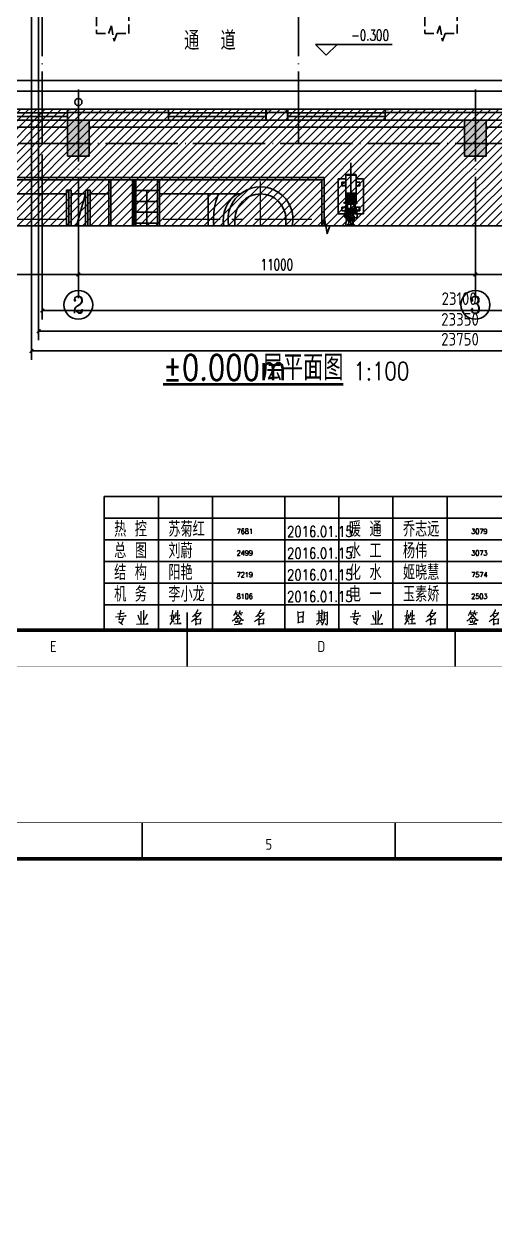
# Model space of a CAD drawing. Extents: x -59142 to 322364, y -122476 to 91021.
# Drawn here: x -33939 to -20891, y -8600 to 24682 of the extents above; entities that cross this region are included whole.
import ezdxf
from ezdxf.enums import TextEntityAlignment as Align

# ---------------------------------------------------------------- set-up
doc = ezdxf.new("R2010")
doc.units = 0
doc.header["$LTSCALE"] = 1000
doc.header["$MEASUREMENT"] = 0
for name, pattern in [('CENTER', [50.8, 31.75, -6.35, 6.35, -6.35]), ('DASH', [0.35, 0.25, -0.1]), ('DOTE', [2.42, 2, -0.2, 0.02, -0.2]), ('PHANTOM', [63.5, 31.75, -6.35, 6.35, -6.35, 6.35, -6.35])]:
    doc.linetypes.add(name, pattern=pattern)
for name, color, linetype in [('AXIS', 3, 'Continuous'), ('AXIS_TEXT', 7, 'Continuous'), ('COLUMN', 255, 'Continuous'), ('DIM_ELEV', 3, 'Continuous'), ('DIM_SYMB', 3, 'Continuous'), ('DOTE', 1, 'DOTE'), ('EQUIPMENT', 171, 'Continuous'), ('GROUND', 204, 'Continuous'), ('HANDRAIL', 3, 'FENCELINE1'), ('HQ1', 7, 'Continuous'), ('HQ2', 7, 'Continuous'), ('PROFILED STEEL SHEET', 30, 'Continuous'), ('PUB_DIM', 3, 'Continuous'), ('PUB_HATCH', 255, 'Continuous'), ('PUB_TEXT', 7, 'Continuous'), ('TEXT', 62, 'Continuous'), ('WALL-PARAPET', 9, 'Continuous'), ('WINDOW', 4, 'Continuous')]:
    doc.layers.add(name, color=color, linetype=linetype)
doc.styles.add('_TCH_AXIS', font='COMPLEX', dxfattribs={"bigfont": 'GBCBIG'})
doc.styles.add('_TCH_DIM', font='SIMPLEX', dxfattribs={"bigfont": 'GBCBIG'})
doc.styles.add('_TCH_DIM_T3', font='SIMPLEX', dxfattribs={"width": 0.705882, "bigfont": 'GBCBIG'})
doc.styles.add('COMPLEX', font='COMPLEX')
doc.styles.add('HZTXT', font='geditxt.shx', dxfattribs={"width": 0.8, "bigfont": 'hztxt1.shx'})
doc.styles.get("Standard").update_dxf_attribs({"font": 'gbenor.shx', "bigfont": 'gbcbig.shx'})
doc.styles.add('TK', font='GEDITXT.SHX', dxfattribs={"width": 0.85, "height": 3.5, "bigfont": 'DXT.SHX'})
doc.linetypes.add('FENCELINE1', pattern='A,0.25,-0.1,[133,ltypeshp.shx,S=0.1,R=0,X=-0.1,Y=0],-0.1,1', length=1.45)
doc.dimstyles.new('_TCH_ARCH&&100', dxfattribs={"dimtxt": 297.5, "dimasz": 100, "dimexe": 250, "dimexo": 300, "dimgap": 126.25, "dimtad": 1, "dimdec": 0, "dimzin": 0, "dimdsep": 46, "dimtxsty": '_TCH_DIM_T3', "dimblk": 'ARCHTICK', "dimcen": 0.09, "dimazin": 2, "dimtfac": 1, "dimtdec": 0, "dimtix": 1, "dimtmove": 2, "dimatfit": 3, "dimfxl": 1, "dimtolj": 1, "dimtzin": 0, "dimarcsym": 0})
doc.dimstyles.get("Standard").update_dxf_attribs({"dimscale": 100, "dimtxt": 3.5, "dimasz": 1, "dimexe": 2.5, "dimexo": 3, "dimgap": 1.5, "dimtad": 1, "dimdec": 0, "dimzin": 0, "dimdsep": 46, "dimtxsty": 'Standard', "dimblk": 'ARCHTICK', "dimcen": 0.09, "dimadec": 0, "dimazin": 0, "dimtfac": 1, "dimtdec": 0, "dimtix": 1, "dimtmove": 2, "dimatfit": 3, "dimfxl": 1, "dimtolj": 1, "dimtzin": 0, "dimarcsym": 0})

# ---------------------------------------------------------------- blocks, each defined once
blk = doc.blocks.new('GEDI_WK_A1_V')
at = {"color": 3}
for p, q in [((297, 10), (297, 0)), ((371.25, 10), (371.25, 0))]:
    blk.add_line(p, q, dxfattribs=at)
for points, const_width in [([(0, 841), (0, 0), (594, 0), (594, 841)], 0.1), ([(10, 816), (10, 10), (584, 10), (584, 816)], 1)]:
    blk.add_lwpolyline(points, close=True, dxfattribs=dict(at, const_width=const_width))
at = {"color": 3, "const_width": 0.5}
blk.add_lwpolyline([(297, 15), (297, 0)], dxfattribs=at)
at = {"color": 3}
for s, p in [('E', (259.88, 4)), ('D', (334.12, 4))]:
    blk.add_text(s, height=3, dxfattribs=at).set_placement(p, align=Align.CENTER)
blk = doc.blocks.new('GEDI_HQ1_2012')
at = {"layer": 'HQ1', "color": 2}
for p, q in [((0, 37), (-65, 37)), ((-65, 0), (-65, 37)), ((-50, 0), (-50, 37)), ((-35, 0), (-35, 37)), ((-15, 0), (-15, 37)), ((0, 0), (0, 37)), ((-65, 31), (0, 31)), ((-65, 25), (0, 25)), ((-65, 19), (0, 19)), ((-65, 13), (0, 13)), ((-65, 7), (0, 7)), ((0, 0), (0, 7)), ((-65, 0), (0, 0))]:
    blk.add_line(p, q, dxfattribs=at)
at = {"layer": 'HQ1', "color": 7, "lineweight": 0}
for points in [[(-61.84, 3.75), (-58.95, 3.96), (-59.09, 3.99), (-59.26, 3.96)], [(-61.32, 4.51), (-59.5, 4.74), (-59.61, 4.74), (-59.81, 4.67)], [(-60.48, 5.59), (-60.45, 5.32), (-60.68, 4.06), (-60.94, 2.94), (-61, 3), (-59.61, 3.24), (-59.64, 3.34), (-60.33, 1.98)], [(-55.7, 4.3), (-55.3, 3.17), (-55.24, 2.8)], [(-54.89, 5.32), (-54.83, 5.02), (-54.83, 1.71)], [(-54.16, 5.56), (-54.1, 5.29), (-54.16, 1.74)], [(-53.24, 4.44), (-53.3, 3.99), (-53.67, 3.34), (-54.13, 2.66)], [(-45.7, 4.4), (-45.7, 4.26), (-45.81, 3.69), (-45.9, 3.24), (-45.95, 2.94), (-46.07, 2.69), (-46.25, 2.39), (-46.42, 2.12), (-46.62, 1.84), (-46.85, 1.57)], [(-46.82, 3.96), (-45.72, 4.09)], [(-46.04, 5.53), (-46.04, 5.36), (-46.48, 3), (-46.3, 2.9), (-46.1, 2.73), (-45.92, 2.59), (-45.78, 2.42), (-45.7, 2.25)], [(-45.12, 4.88), (-45.12, 4.64), (-45.26, 3.99), (-45.4, 3.58), (-45.58, 3.21)], [(-45.17, 3.96), (-44.02, 4.06), (-44.1, 4.09), (-44.27, 4.06)], [(-44.71, 5.53), (-44.68, 5.32), (-44.74, 1.88)], [(-39.56, 4.64), (-39.47, 4.61), (-38.17, 4.84), (-38.25, 4.91), (-38.49, 4.57), (-38.74, 4.2), (-39.01, 3.89), (-39.3, 3.58), (-39.62, 3.27), (-39.96, 2.97), (-40.34, 2.69), (-40.4, 2.66), (-40.63, 2.52), (-40.86, 2.36)], [(-39.15, 5.7), (-39.18, 5.46), (-39.53, 4.91), (-39.73, 4.57), (-39.96, 4.26), (-40.25, 3.92), (-40.54, 3.69)], [(-39.88, 4.26), (-39.82, 4.23), (-39.5, 3.92), (-39.47, 3.75), (-39.59, 3.99)], [(-27.95, 4.37), (-27.98, 4.2), (-28.44, 3.58), (-28.47, 3.51), (-28.7, 3.21), (-29.11, 2.83), (-29.31, 2.66), (-29.51, 2.49)], [(-28.5, 5.49), (-28.53, 5.26), (-28.76, 4.74), (-28.96, 4.33), (-29.2, 3.99)], [(-28.73, 4.81), (-27.89, 4.91)], [(-28.53, 4.78), (-28.33, 4.26)], [(-28.01, 4.13), (-26.85, 2.83), (-26.38, 2.83), (-26.85, 2.87), (-27.08, 3.11)], [(-27.43, 5.49), (-27.4, 5.32), (-27.75, 4.37)], [(-27.6, 4.71), (-26.56, 4.88)], [(-27.28, 4.67), (-27.02, 4.13)], [(-22.07, 4.64), (-21.98, 4.61), (-20.68, 4.84), (-20.76, 4.91), (-20.99, 4.57), (-21.26, 4.2), (-21.52, 3.89), (-21.81, 3.58), (-22.12, 3.27), (-22.47, 2.97), (-22.85, 2.69), (-22.91, 2.66), (-23.14, 2.52), (-23.37, 2.36)], [(-21.66, 5.7), (-21.69, 5.46), (-22.04, 4.91), (-22.24, 4.57), (-22.47, 4.26), (-22.76, 3.92), (-23.05, 3.69)], [(-22.39, 4.26), (-22.33, 4.23), (-22.01, 3.92), (-21.98, 3.75), (-22.1, 3.99)], [(-11.41, 5.19), (-11.35, 4.84), (-11.32, 4.09), (-11.29, 3.31), (-11.29, 3.21), (-11.29, 2.66), (-11.29, 1.94), (-11.29, 2.18), (-10.17, 2.39), (-9.93, 2.15), (-9.87, 2.46), (-9.87, 2.87), (-9.84, 3.65), (-9.82, 4.47), (-9.82, 5.15), (-9.79, 5.05), (-11.32, 4.81)], [(-11.29, 3.58), (-10.17, 3.79), (-10.28, 3.82), (-10.54, 3.69)], [(-6.08, 4.57), (-4.37, 4.78)], [(-5.62, 5.49), (-5.56, 5.29), (-5.56, 2.73)], [(-5.53, 3.99), (-5.01, 4.09)], [(-5.5, 3.41), (-5.04, 3.51)], [(-4.8, 5.7), (-4.75, 5.49), (-4.83, 2.83)], [(-4.14, 5.22), (-4.05, 4.84), (-4.05, 4.09), (-4.08, 3.27), (-4.14, 2.76), (-4.28, 2.22), (-4.46, 1.88), (-4.78, 1.37)], [(-4.05, 4.81), (-3.18, 4.98), (-3.27, 5.08), (-3.27, 4.03), (-3.27, 3.96), (-3.24, 2.42), (-3.27, 1.84), (-3.3, 1.5), (-3.33, 1.4), (-3.76, 1.84), (-3.36, 1.54)], [(-4.02, 3.96), (-3.53, 4.06)], [(-60.97, 2.42), (-60.62, 2.15), (-60.39, 1.98), (-60.13, 1.81), (-59.99, 1.67), (-59.9, 1.5)], [(-56.1, 1.64), (-52.83, 1.81), (-52.98, 1.84), (-53.3, 1.77)], [(-45.75, 1.81), (-43.72, 1.91), (-43.93, 1.94), (-44.27, 1.88)], [(-45.29, 3), (-44.07, 3.17), (-44.22, 3.17), (-44.36, 3.11)], [(-39.73, 3.04), (-39.67, 2.94), (-39.62, 2.08), (-39.59, 1.98), (-39.59, 1.37), (-39.62, 1.64), (-39.62, 1.74), (-38.19, 1.91), (-38.22, 1.91), (-38.37, 1.91), (-38.22, 3.17), (-38.17, 3.11), (-38.25, 3.07), (-39.64, 2.87)], [(-28.99, 1.61), (-26.79, 1.77), (-26.93, 1.77), (-27.25, 1.74)], [(-28.62, 2.66), (-28.47, 2.22), (-28.47, 2.01), (-28.5, 2.29)], [(-27.57, 3.27), (-28.5, 3.14)], [(-28.07, 2.94), (-27.95, 2.42), (-28.01, 2.15), (-28.01, 2.52)], [(-27.34, 2.9), (-27.34, 2.66), (-27.69, 1.71)], [(-22.24, 3.04), (-22.18, 2.94), (-22.12, 2.08), (-22.1, 1.98), (-22.1, 1.37), (-22.12, 1.64), (-22.12, 1.74), (-20.71, 1.91), (-20.74, 1.91), (-20.88, 1.91), (-20.74, 3.17), (-20.68, 3.11), (-20.76, 3.07), (-22.15, 2.87)], [(-6.17, 2.63), (-4.37, 2.9), (-4.46, 2.94), (-4.57, 2.83)], [(-5.5, 2.42), (-5.53, 2.25), (-5.76, 1.91), (-5.97, 1.67), (-6.17, 1.5)], [(-5.04, 2.52), (-4.72, 2.12), (-4.72, 1.94), (-4.83, 2.25)], [(-4.08, 3.07), (-4.02, 3.07), (-3.56, 3.17)]]:
    blk.add_lwpolyline(points, dxfattribs=at)
blk.add_text('223344', height=0.0001).set_placement((-22.1, 1.74))
blk = doc.blocks.new('GEDI_HQ2_2012')
at = {"layer": 'HQ2', "color": 2}
for p, q in [((0, 37), (-65, 37)), ((-65, 0), (-65, 37)), ((-50, 0), (-50, 37)), ((-35, 0), (-35, 37)), ((-15, 0), (-15, 37)), ((0, 0), (0, 37)), ((-65, 31), (0, 31)), ((-65, 25), (0, 25)), ((-65, 19), (0, 19)), ((-65, 13), (0, 13)), ((-65, 7), (0, 7)), ((0, 0), (0, 7)), ((-65, 0), (0, 0))]:
    blk.add_line(p, q, dxfattribs=at)
at = {"layer": 'HQ2', "color": 7, "lineweight": 0}
for points in [[(-61.84, 3.75), (-58.95, 3.96), (-59.09, 3.99), (-59.26, 3.96)], [(-61.32, 4.51), (-59.5, 4.74), (-59.61, 4.74), (-59.81, 4.67)], [(-60.48, 5.59), (-60.45, 5.32), (-60.68, 4.06), (-60.94, 2.94), (-61, 3), (-59.61, 3.24), (-59.64, 3.34), (-60.33, 1.98)], [(-55.7, 4.3), (-55.3, 3.17), (-55.24, 2.8)], [(-54.89, 5.32), (-54.83, 5.02), (-54.83, 1.71)], [(-54.16, 5.56), (-54.1, 5.29), (-54.16, 1.74)], [(-53.24, 4.44), (-53.3, 3.99), (-53.67, 3.34), (-54.13, 2.66)], [(-45.7, 4.4), (-45.7, 4.26), (-45.81, 3.69), (-45.9, 3.24), (-45.95, 2.94), (-46.07, 2.69), (-46.25, 2.39), (-46.42, 2.12), (-46.62, 1.84), (-46.85, 1.57)], [(-46.82, 3.96), (-45.72, 4.09)], [(-46.04, 5.53), (-46.04, 5.36), (-46.48, 3), (-46.3, 2.9), (-46.1, 2.73), (-45.92, 2.59), (-45.78, 2.42), (-45.7, 2.25)], [(-45.12, 4.88), (-45.12, 4.64), (-45.26, 3.99), (-45.4, 3.58), (-45.58, 3.21)], [(-45.17, 3.96), (-44.02, 4.06), (-44.1, 4.09), (-44.27, 4.06)], [(-44.71, 5.53), (-44.68, 5.32), (-44.74, 1.88)], [(-39.56, 4.64), (-39.47, 4.61), (-38.17, 4.84), (-38.25, 4.91), (-38.49, 4.57), (-38.74, 4.2), (-39.01, 3.89), (-39.3, 3.58), (-39.62, 3.27), (-39.96, 2.97), (-40.34, 2.69), (-40.4, 2.66), (-40.63, 2.52), (-40.86, 2.36)], [(-39.15, 5.7), (-39.18, 5.46), (-39.53, 4.91), (-39.73, 4.57), (-39.96, 4.26), (-40.25, 3.92), (-40.54, 3.69)], [(-39.88, 4.26), (-39.82, 4.23), (-39.5, 3.92), (-39.47, 3.75), (-39.59, 3.99)], [(-27.95, 4.37), (-27.98, 4.2), (-28.44, 3.58), (-28.47, 3.51), (-28.7, 3.21), (-29.11, 2.83), (-29.31, 2.66), (-29.51, 2.49)], [(-28.5, 5.49), (-28.53, 5.26), (-28.76, 4.74), (-28.96, 4.33), (-29.2, 3.99)], [(-28.73, 4.81), (-27.89, 4.91)], [(-28.53, 4.78), (-28.33, 4.26)], [(-28.01, 4.13), (-26.85, 2.83), (-26.38, 2.83), (-26.85, 2.87), (-27.08, 3.11)], [(-27.43, 5.49), (-27.4, 5.32), (-27.75, 4.37)], [(-27.6, 4.71), (-26.56, 4.88)], [(-27.28, 4.67), (-27.02, 4.13)], [(-22.07, 4.64), (-21.98, 4.61), (-20.68, 4.84), (-20.76, 4.91), (-20.99, 4.57), (-21.26, 4.2), (-21.52, 3.89), (-21.81, 3.58), (-22.12, 3.27), (-22.47, 2.97), (-22.85, 2.69), (-22.91, 2.66), (-23.14, 2.52), (-23.37, 2.36)], [(-21.66, 5.7), (-21.69, 5.46), (-22.04, 4.91), (-22.24, 4.57), (-22.47, 4.26), (-22.76, 3.92), (-23.05, 3.69)], [(-22.39, 4.26), (-22.33, 4.23), (-22.01, 3.92), (-21.98, 3.75), (-22.1, 3.99)], [(-11.41, 5.19), (-11.35, 4.84), (-11.32, 4.09), (-11.29, 3.31), (-11.29, 3.21), (-11.29, 2.66), (-11.29, 1.94), (-11.29, 2.18), (-10.17, 2.39), (-9.93, 2.15), (-9.87, 2.46), (-9.87, 2.87), (-9.84, 3.65), (-9.82, 4.47), (-9.82, 5.15), (-9.79, 5.05), (-11.32, 4.81)], [(-11.29, 3.58), (-10.17, 3.79), (-10.28, 3.82), (-10.54, 3.69)], [(-6.08, 4.57), (-4.37, 4.78)], [(-5.62, 5.49), (-5.56, 5.29), (-5.56, 2.73)], [(-5.53, 3.99), (-5.01, 4.09)], [(-5.5, 3.41), (-5.04, 3.51)], [(-4.8, 5.7), (-4.75, 5.49), (-4.83, 2.83)], [(-4.14, 5.22), (-4.05, 4.84), (-4.05, 4.09), (-4.08, 3.27), (-4.14, 2.76), (-4.28, 2.22), (-4.46, 1.88), (-4.78, 1.37)], [(-4.05, 4.81), (-3.18, 4.98), (-3.27, 5.08), (-3.27, 4.03), (-3.27, 3.96), (-3.24, 2.42), (-3.27, 1.84), (-3.3, 1.5), (-3.33, 1.4), (-3.76, 1.84), (-3.36, 1.54)], [(-4.02, 3.96), (-3.53, 4.06)], [(-60.97, 2.42), (-60.62, 2.15), (-60.39, 1.98), (-60.13, 1.81), (-59.99, 1.67), (-59.9, 1.5)], [(-56.1, 1.64), (-52.83, 1.81), (-52.98, 1.84), (-53.3, 1.77)], [(-45.75, 1.81), (-43.72, 1.91), (-43.93, 1.94), (-44.27, 1.88)], [(-45.29, 3), (-44.07, 3.17), (-44.22, 3.17), (-44.36, 3.11)], [(-39.73, 3.04), (-39.67, 2.94), (-39.62, 2.08), (-39.59, 1.98), (-39.59, 1.37), (-39.62, 1.64), (-39.62, 1.74), (-38.19, 1.91), (-38.22, 1.91), (-38.37, 1.91), (-38.22, 3.17), (-38.17, 3.11), (-38.25, 3.07), (-39.64, 2.87)], [(-28.99, 1.61), (-26.79, 1.77), (-26.93, 1.77), (-27.25, 1.74)], [(-28.62, 2.66), (-28.47, 2.22), (-28.47, 2.01), (-28.5, 2.29)], [(-27.57, 3.27), (-28.5, 3.14)], [(-28.07, 2.94), (-27.95, 2.42), (-28.01, 2.15), (-28.01, 2.52)], [(-27.34, 2.9), (-27.34, 2.66), (-27.69, 1.71)], [(-22.24, 3.04), (-22.18, 2.94), (-22.12, 2.08), (-22.1, 1.98), (-22.1, 1.37), (-22.12, 1.64), (-22.12, 1.74), (-20.71, 1.91), (-20.74, 1.91), (-20.88, 1.91), (-20.74, 3.17), (-20.68, 3.11), (-20.76, 3.07), (-22.15, 2.87)], [(-6.17, 2.63), (-4.37, 2.9), (-4.46, 2.94), (-4.57, 2.83)], [(-5.5, 2.42), (-5.53, 2.25), (-5.76, 1.91), (-5.97, 1.67), (-6.17, 1.5)], [(-5.04, 2.52), (-4.72, 2.12), (-4.72, 1.94), (-4.83, 2.25)], [(-4.08, 3.07), (-4.02, 3.07), (-3.56, 3.17)]]:
    blk.add_lwpolyline(points, dxfattribs=at)
blk.add_text('112233', height=0.0001).set_placement((-22.1, 1.74))
blk = doc.blocks.new('A$C711966D6')
for name, p in [('GEDI_WK_A1_V', (0, 0)), ('GEDI_HQ2_2012', (339, 10)), ('GEDI_HQ1_2012', (404, 10))]:
    blk.add_blockref(name, p)
at = {"style": 'TK', "width": 0.85}
for tag, height, p in [('PROJECTNAME', 4.75, (529, 44)), ('PHASE', 4, (571, 44)), ('DRAWINGNAME', 4.75, (539, 31))]:
    blk.add_attdef(tag, text='', height=height, dxfattribs=at).set_placement(p, align=Align.MIDDLE_CENTER)
for tag, p, height in [('APPROVE', (416, 32.75), 3.5), ('DESIGN', (461, 32.75), 3.5), ('REVIEW1', (416, 25.75), 3.5), ('DRAW', (461, 25.75), 3.5), ('REVIEW2', (416, 18.75), 3.5), ('PROPORTION', (461, 18.75), 3.5), ('DRAWINGNUMBER', (511, 18.5), 4), ('CHECK', (416, 11.75), 3.5), ('DATE', (461, 11.75), 3.5), ('VERSION', (577, 11.75), 3.5)]:
    blk.add_attdef(tag, p, '', height=height, dxfattribs=at)
blk = doc.blocks.new('是飞洒发时')
at = {"xscale": 100, "yscale": 100, "zscale": 100}
blk.add_blockref('A$C711966D6', (0, 0), dxfattribs=at)
blk = doc.blocks.new('A$C42A87479')
at = {"layer": 'EQUIPMENT', "color": 251, "linetype": 'DASH'}
for points in [[(1500, -54050), (1500, -56950), (1838, -56950), (1914, -56740), (1988, -57160), (2063, -56950), (2400, -56950), (2400, -54050)], [(10600, -54050), (10600, -56950), (10938, -56950), (11014, -56740), (11088, -57160), (11163, -56950), (11500, -56950), (11500, -54050)]]:
    blk.add_lwpolyline(points, dxfattribs=at)
blk = doc.blocks.new('_AXISO')
blk.add_circle((0, 0), 0.5)
at = {"layer": 'AXIS_TEXT', "style": 'COMPLEX', "width": 1.041667}
blk.add_attdef('A', text='', height=0.56, dxfattribs=at).set_placement((-0.25, -0.28), (0.25, -0.28), align=Align.FIT)
blk = doc.blocks.new('_ArchTick')
at = {"color": 0, "linetype": 'ByBlock', "const_width": 0.4}
blk.add_lwpolyline([(-0.5, -0.5), (0.5, 0.5)], dxfattribs=at)
blk = doc.blocks.new('*D1590')
at = {"layer": 'Defpoints', "color": 0, "transparency": 16777216}
for p in [(0, -2876), (8500, -2876), (8500, -3627)]:
    blk.add_point(p, dxfattribs=at)
at = {"layer": 'PUB_DIM', "color": 0, "lineweight": -2, "transparency": 16777216}
for p, q in [((0, -3176), (0, -3877)), ((8500, -3176), (8500, -3877)), ((0, -3627), (8500, -3627))]:
    blk.add_line(p, q, dxfattribs=at)
at = {"layer": 'PUB_DIM', "color": 0, "lineweight": -2, "transparency": 16777216, "xscale": 100, "yscale": 100, "zscale": 100, "rotation": 180}
blk.add_blockref('_ArchTick', (0, -3627), dxfattribs=at)
at = {"layer": 'PUB_DIM', "color": 0, "lineweight": -2, "transparency": 16777216, "xscale": 100, "yscale": 100, "zscale": 100}
blk.add_blockref('_ArchTick', (8500, -3627), dxfattribs=at)
at = {"layer": 'PUB_DIM', "color": 0, "transparency": 16777216, "insert": (4250, -3352), "char_height": 297.5, "attachment_point": 5, "style": '_TCH_DIM_T3'}
blk.add_mtext('\\A1;8500', dxfattribs=at)
blk = doc.blocks.new('*D1591')
at = {"layer": 'Defpoints', "color": 0, "transparency": 16777216}
for p in [(8500, -2876), (19500, -2876), (19500, -3627)]:
    blk.add_point(p, dxfattribs=at)
at = {"layer": 'PUB_DIM', "color": 0, "lineweight": -2, "transparency": 16777216}
for p, q in [((8500, -3176), (8500, -3877)), ((19500, -3176), (19500, -3877)), ((8500, -3627), (19500, -3627))]:
    blk.add_line(p, q, dxfattribs=at)
at = {"layer": 'PUB_DIM', "color": 0, "lineweight": -2, "transparency": 16777216, "xscale": 100, "yscale": 100, "zscale": 100, "rotation": 180}
blk.add_blockref('_ArchTick', (8500, -3627), dxfattribs=at)
at = {"layer": 'PUB_DIM', "color": 0, "lineweight": -2, "transparency": 16777216, "xscale": 100, "yscale": 100, "zscale": 100}
blk.add_blockref('_ArchTick', (19500, -3627), dxfattribs=at)
at = {"layer": 'PUB_DIM', "color": 0, "transparency": 16777216, "insert": (14000, -3352), "char_height": 297.5, "attachment_point": 5, "style": '_TCH_DIM_T3'}
blk.add_mtext('\\A1;11000', dxfattribs=at)
blk = doc.blocks.new('*D1592')
at = {"layer": 'Defpoints', "color": 0, "transparency": 16777216}
for p in [(19500, -2876), (29200, -2876), (29200, -3627)]:
    blk.add_point(p, dxfattribs=at)
at = {"layer": 'PUB_DIM', "color": 0, "lineweight": -2, "transparency": 16777216}
for p, q in [((19500, -3176), (19500, -3877)), ((29200, -3176), (29200, -3877)), ((19500, -3627), (29200, -3627))]:
    blk.add_line(p, q, dxfattribs=at)
at = {"layer": 'PUB_DIM', "color": 0, "lineweight": -2, "transparency": 16777216, "xscale": 100, "yscale": 100, "zscale": 100, "rotation": 180}
blk.add_blockref('_ArchTick', (19500, -3627), dxfattribs=at)
at = {"layer": 'PUB_DIM', "color": 0, "lineweight": -2, "transparency": 16777216, "xscale": 100, "yscale": 100, "zscale": 100}
blk.add_blockref('_ArchTick', (29200, -3627), dxfattribs=at)
at = {"layer": 'PUB_DIM', "color": 0, "transparency": 16777216, "insert": (24350, -3352), "char_height": 297.5, "attachment_point": 5, "style": '_TCH_DIM_T3'}
blk.add_mtext('\\A1;9700', dxfattribs=at)
blk = doc.blocks.new('GEDI_WK_A1')
at = {"color": 3}
for p, q in [((280.33, 584), (280.33, 594)), ((350.42, 584), (350.42, 594))]:
    blk.add_line(p, q, dxfattribs=at)
for points, const_width in [([(0, 0), (841, 0), (841, 594), (0, 594)], 0.1), ([(25, 10), (831, 10), (831, 584), (25, 584)], 1)]:
    blk.add_lwpolyline(points, close=True, dxfattribs=dict(at, const_width=const_width))
blk.add_text('5', height=3, dxfattribs=at).set_placement((315.38, 588), align=Align.MIDDLE)
blk = doc.blocks.new('A$C67E35CD0')
blk.add_blockref('GEDI_WK_A1', (0, 0))
at = {"style": 'TK', "width": 0.85}
for tag, height, p in [('PROJECTNAME', 4.75, (776, 44)), ('PHASE', 4, (818, 44)), ('DRAWINGNAME', 4.75, (786, 31))]:
    blk.add_attdef(tag, text='', height=height, dxfattribs=at).set_placement(p, align=Align.MIDDLE_CENTER)
for tag, p, height in [('APPROVE', (663, 32.75), 3.5), ('DESIGN', (708, 32.75), 3.5), ('REVIEW1', (663, 25.75), 3.5), ('DRAW', (708, 25.75), 3.5), ('REVIEW2', (663, 18.75), 3.5), ('PROPORTION', (708, 18.75), 3.5), ('DRAWINGNUMBER', (758, 18.5), 4), ('CHECK', (663, 11.75), 3.5), ('DATE', (708, 11.75), 3.5), ('VERSION', (824, 11.75), 3.5)]:
    blk.add_attdef(tag, p, '', height=height, dxfattribs=at)
blk = doc.blocks.new('afefqwer')
at = {"xscale": 100, "yscale": 100, "zscale": 100}
blk.add_blockref('A$C67E35CD0', (-84100, 0), dxfattribs=at)
blk = doc.blocks.new('*D1599')
at = {"color": 0, "lineweight": -2, "transparency": 16777216}
for p, q in [((-33734, 26322), (-33734, 15380)), ((-9984, 26322), (-9984, 15380)), ((-33734, 15630), (-9984, 15630))]:
    blk.add_line(p, q, dxfattribs=at)
at = {"layer": 'Defpoints', "color": 0, "transparency": 16777216}
for p in [(-33734, 26622), (-9984, 26622), (-9984, 15630)]:
    blk.add_point(p, dxfattribs=at)
at = {"color": 0, "lineweight": -2, "transparency": 16777216, "xscale": 100, "yscale": 100, "zscale": 100, "rotation": 180}
blk.add_blockref('_ArchTick', (-33734, 15630), dxfattribs=at)
at = {"color": 0, "lineweight": -2, "transparency": 16777216, "xscale": 100, "yscale": 100, "zscale": 100}
blk.add_blockref('_ArchTick', (-9984, 15630), dxfattribs=at)
at = {"color": 0, "transparency": 16777216, "insert": (-21859, 15954), "char_height": 350, "attachment_point": 5}
blk.add_mtext('\\A1;23750', dxfattribs=at)
blk = doc.blocks.new('*D1600')
at = {"color": 0, "lineweight": -2, "transparency": 16777216}
for p, q in [((-33534, 26522), (-33534, 15928)), ((-10184, 26522), (-10184, 15928)), ((-10184, 16178), (-33534, 16178))]:
    blk.add_line(p, q, dxfattribs=at)
at = {"layer": 'Defpoints', "color": 0, "transparency": 16777216}
for p in [(-33534, 26822), (-10184, 26822), (-33534, 16178)]:
    blk.add_point(p, dxfattribs=at)
at = {"color": 0, "lineweight": -2, "transparency": 16777216, "xscale": 100, "yscale": 100, "zscale": 100, "rotation": 180}
blk.add_blockref('_ArchTick', (-33534, 16178), dxfattribs=at)
at = {"color": 0, "lineweight": -2, "transparency": 16777216, "xscale": 100, "yscale": 100, "zscale": 100}
blk.add_blockref('_ArchTick', (-10184, 16178), dxfattribs=at)
at = {"color": 0, "transparency": 16777216, "insert": (-21859, 16504), "char_height": 350, "attachment_point": 5}
blk.add_mtext('\\A1;23350', dxfattribs=at)
blk = doc.blocks.new('*D1608')
at = {"color": 0, "lineweight": -2, "transparency": 16777216}
for p, q in [((-33434, 21072), (-33434, 16502)), ((-10334, 21072), (-10334, 16502)), ((-10334, 16752), (-33434, 16752))]:
    blk.add_line(p, q, dxfattribs=at)
at = {"layer": 'Defpoints', "color": 0, "transparency": 16777216}
for p in [(-33434, 21372), (-10334, 21372), (-33434, 16752)]:
    blk.add_point(p, dxfattribs=at)
at = {"color": 0, "lineweight": -2, "transparency": 16777216, "xscale": 100, "yscale": 100, "zscale": 100, "rotation": 180}
blk.add_blockref('_ArchTick', (-33434, 16752), dxfattribs=at)
at = {"color": 0, "lineweight": -2, "transparency": 16777216, "xscale": 100, "yscale": 100, "zscale": 100}
blk.add_blockref('_ArchTick', (-10334, 16752), dxfattribs=at)
at = {"color": 0, "transparency": 16777216, "insert": (-21884, 17078), "char_height": 350, "attachment_point": 5}
blk.add_mtext('\\A1;23100', dxfattribs=at)
blk = doc.blocks.new('A$C5C1E2F63')
at = {"layer": 'AXIS'}
for p, q in [((8500, -2876.1), (8500, -4065.4)), ((19500, -2876.1), (19500, -4065.4))]:
    blk.add_line(p, q, dxfattribs=at)
ref = blk.add_blockref('_AXISO', (8500, -4465.4), dxfattribs=dict(at, xscale=800, yscale=800, zscale=800))
ref.add_attrib('A', '2', dxfattribs={"layer": 'AXIS_TEXT', "height": 465.9, "style": '_TCH_AXIS'}).set_placement((8344.7, -4698.4), (8655.3, -4698.4), align=Align.FIT)
ref = blk.add_blockref('_AXISO', (19500, -4465.4), dxfattribs=dict(at, xscale=800, yscale=800, zscale=800))
ref.add_attrib('A', '3', dxfattribs={"layer": 'AXIS_TEXT', "height": 465.9, "style": '_TCH_AXIS'}).set_placement((19344.7, -4698.4), (19655.3, -4698.4), align=Align.FIT)
at = {"layer": 'PUB_DIM'}
for p1, p2, picture, middle in [((0, -2876.1), (8500, -2876.1), '*D1590', (4250, -3352.2)), ((8500, -2876.1), (19500, -2876.1), '*D1591', (14000, -3352.2)), ((19500, -2876.1), (29200, -2876.1), '*D1592', (24350, -3352.2))]:
    dim = blk.add_aligned_dim(p1=p1, p2=p2, distance=-751, dimstyle='_TCH_ARCH&&100', dxfattribs=at)
    dim.commit()
    dim.dimension.update_dxf_attribs({"geometry": picture, "text_midpoint": middle})
blk = doc.blocks.new('A$C38AB3EE6')
at = {"layer": 'PUB_HATCH'}
for points in [[(8200, -350), (8800, -350), (8800, 650), (8200, 650)], [(19200, -350), (19800, -350), (19800, 650), (19200, 650)]]:
    blk.add_hatch(color=256, dxfattribs=at).paths.add_polyline_path(points)
at = {"layer": 'COLUMN'}
for p, q in [((8800, 650), (8200, 650)), ((8200, 650), (8200, -350)), ((8800, -350), (8800, 650)), ((19800, 650), (19200, 650)), ((19200, 650), (19200, -350)), ((19800, -350), (19800, 650)), ((8200, -350), (8800, -350)), ((19200, -350), (19800, -350))]:
    blk.add_line(p, q, dxfattribs=at)
at = {"layer": 'DOTE'}
for p, q in [((8500, 1500), (8500, -4282)), ((19500, 1500), (19500, -4282)), ((-2844, 0), (34331, 0))]:
    blk.add_line(p, q, dxfattribs=at)
at = {"layer": 'EQUIPMENT', "linetype": 'PHANTOM'}
for p, q in [((16050, -2254), (16050, -534)), ((15700, -1948), (15700, -978)), ((15700, -978), (15907, -978)), ((15907, -864), (15913, -858)), ((15907, -864), (15907, -1370)), ((16193, -870), (15907, -870)), ((15913, -858), (16187, -858)), ((16187, -858), (16193, -864)), ((16193, -864), (16193, -1370)), ((16193, -978), (16400, -978)), ((16400, -978), (16400, -1948)), ((16233, -1638), (15847, -1638)), ((15895, -1608), (16204, -1608)), ((15895, -1667), (15895, -1608)), ((15907, -1370), (16208, -1370)), ((15907, -1376), (15913, -1370)), ((15907, -1602), (15907, -1376)), ((15907, -1602), (15913, -1608)), ((15931, -1376), (15937, -1370)), ((15931, -1376), (15931, -1602)), ((15931, -1602), (15937, -1608)), ((15955, -1376), (15961, -1370)), ((15955, -1376), (15955, -1602)), ((15955, -1602), (15961, -1608)), ((15979, -1376), (15985, -1370)), ((15979, -1376), (15979, -1602)), ((15979, -1602), (15985, -1608)), ((16002, -1376), (16008, -1370)), ((16002, -1376), (16002, -1602)), ((16002, -1602), (16008, -1608)), ((16026, -1376), (16032, -1370)), ((16026, -1376), (16026, -1602)), ((16026, -1602), (16032, -1608)), ((16074, -1376), (16068, -1370)), ((16074, -1602), (16068, -1608)), ((16074, -1376), (16074, -1602)), ((16097, -1376), (16092, -1370)), ((16097, -1602), (16092, -1608)), ((16097, -1376), (16097, -1602)), ((16121, -1376), (16115, -1370)), ((16121, -1602), (16115, -1608)), ((16121, -1376), (16121, -1602)), ((16145, -1376), (16139, -1370)), ((16145, -1602), (16139, -1608)), ((16145, -1376), (16145, -1602)), ((16169, -1376), (16163, -1370)), ((16169, -1602), (16163, -1608)), ((16169, -1376), (16169, -1602)), ((16187, -1370), (16193, -1376)), ((16193, -1602), (16187, -1608)), ((16193, -1602), (16193, -1376)), ((16204, -1667), (16204, -1608)), ((16400, -1948), (15700, -1948)), ((16204, -1667), (15895, -1667)), ((16216, -1893), (15895, -1893)), ((15895, -1893), (15895, -1949)), ((16001, -1917), (15895, -1917)), ((15895, -1923), (15992, -1923)), ((15974, -1941), (15907, -1941)), ((15931, -1893), (15931, -1667)), ((15931, -1679), (16169, -1679)), ((15955, -1798), (15955, -1679)), ((16145, -1798), (15955, -1798)), ((15967, -1816), (15973, -1810)), ((15967, -1875), (15967, -1816)), ((15967, -1875), (15973, -1881)), ((16127, -1810), (15973, -1810)), ((15973, -1881), (16127, -1881)), ((15979, -1816), (15985, -1810)), ((15979, -1816), (15979, -1875)), ((16121, -1846), (15979, -1846)), ((15979, -1857), (16121, -1857)), ((15985, -1881), (15979, -1875)), ((15991, -1857), (15991, -1881)), ((16026, -1810), (16026, -1846)), ((16026, -1834), (16074, -1834)), ((16038, -1881), (16038, -1857)), ((16050, -1679), (16050, -1667)), ((16050, -1846), (16050, -1798)), ((16062, -1881), (16062, -1857)), ((16074, -1810), (16074, -1846)), ((16099, -1917), (16216, -1917)), ((16108, -1923), (16204, -1923)), ((16109, -1857), (16109, -1881)), ((16121, -1816), (16115, -1810)), ((16121, -1875), (16115, -1881)), ((16121, -1816), (16121, -1875)), ((16126, -1941), (16193, -1941)), ((16133, -1816), (16127, -1810)), ((16133, -1875), (16127, -1881)), ((16133, -1875), (16133, -1816)), ((16145, -1798), (16145, -1679)), ((16169, -1893), (16169, -1667)), ((16204, -1917), (16204, -1949)), ((16216, -1917), (16216, -1893)), ((15974, -2059), (15907, -2059)), ((15924, -2131), (15914, -2247)), ((15931, -2059), (15991, -2083)), ((15943, -2107), (16157, -2107)), ((15943, -2131), (15943, -2107)), ((16157, -2119), (15943, -2119)), ((15947, -2247), (16154, -2247)), ((15947, -2270), (15947, -2247)), ((15995, -2131), (15985, -2247)), ((16045, -2247), (16035, -2131)), ((16115, -2247), (16105, -2131)), ((16169, -2059), (16109, -2083)), ((16126, -2059), (16193, -2059)), ((16154, -2270), (16154, -2247)), ((16157, -2131), (16157, -2107))]:
    blk.add_line(p, q, dxfattribs=at)
at = {"layer": 'EQUIPMENT'}
for p, q in [((8169, -1287), (8169, -2282)), ((8301, -1287), (8169, -1287)), ((8235, -1287), (8235, -2282)), ((8301, -1287), (8301, -2282)), ((8699, -1287), (8831, -1287)), ((8699, -1287), (8699, -2282)), ((8765, -1287), (8765, -2282)), ((8831, -1287), (8831, -2282)), ((9346, -2282), (9346, -1000)), ((9396, -2282), (9396, -1000)), ((9996, -2282), (9996, -1000)), ((10046, -2282), (10046, -1000)), ((10096, -2282), (10096, -1000)), ((10696, -1300), (10096, -1300)), ((10396, -2282), (10396, -1300)), ((10696, -2282), (10696, -1000)), ((10746, -2282), (10746, -1000)), ((15800, -1068), (15900, -1068)), ((15800, -1168), (15800, -1068)), ((15900, -1168), (15800, -1168)), ((15900, -1068), (15900, -1168)), ((16200, -1068), (16300, -1068)), ((16200, -1168), (16200, -1068)), ((16300, -1168), (16200, -1168)), ((16300, -1068), (16300, -1168)), ((6250, -1390), (8169, -1390)), ((8301, -1392), (8699, -1392)), ((8450, -2282), (8699, -1392)), ((8831, -1390), (9346, -1390)), ((10696, -1600), (10096, -1600)), ((10746, -1390), (12993, -1390)), ((12096, -1390), (12096, -2282)), ((10696, -1900), (10096, -1900)), ((15800, -1758), (15900, -1758)), ((15800, -1858), (15800, -1758)), ((15900, -1858), (15800, -1858)), ((15900, -1758), (15900, -1858)), ((16200, -1758), (16300, -1758)), ((16200, -1858), (16200, -1758)), ((16300, -1858), (16200, -1858)), ((16300, -1758), (16300, -1858)), ((10696, -2200), (10096, -2200)), ((12840, -2100), (12840, -2282)), ((14252, -2100), (14252, -2282))]:
    blk.add_line(p, q, dxfattribs=at)
at = {"layer": 'EQUIPMENT', "linetype": 'CENTER', "lineweight": 0, "ltscale": 0.05}
for p, q in [((13546, -2282), (13546, -1051)), ((14973, -2100), (10746, -2100))]:
    blk.add_line(p, q, dxfattribs=at)
at = {"layer": 'EQUIPMENT', "ltscale": 0.05}
for p, q in [((16020, -1960), (15980, -1943)), ((16154, -2258), (15947, -2258)), ((16037, -2044), (16037, -2000))]:
    blk.add_line(p, q, dxfattribs=at)
at = {"layer": 'EQUIPMENT', "linetype": 'DOTE', "lineweight": 9, "ltscale": 1000}
blk.add_line((8169, -2100), (6250, -2100), dxfattribs=at)
at = {"layer": 'EQUIPMENT', "ltscale": 1000}
for p, q in [((15943, -2131), (16157, -2131)), ((15947, -2270), (16154, -2270))]:
    blk.add_line(p, q, dxfattribs=at)
at = {"layer": 'EQUIPMENT'}
blk.add_circle((16050, -2000), 65.1, dxfattribs=at)
for centre, radius, start, end in [((13546, -2100), 900, 348.3606, 191.6394), ((14093, -2100), 1850, 157.4319, 185.6326), ((13343, -2100), 828, 120.9666, 192.6674), ((13546, -2100), 706, 0, 180), ((15980, -2000), 65.1, 331.1394, 209.0414)]:
    blk.add_arc(centre, radius, start, end, dxfattribs=at)
at = {"layer": 'EQUIPMENT', "linetype": 'PHANTOM'}
for centre, radius, start, end in [((15939, -2000), 67.3, 118.0725, 241.9275), ((16050, -2000), 96.6, 28.4258, 0), ((16161, -2000), 67.3, 298.0725, 61.9275), ((15920, -2095), 11.9, 270, 90), ((15991, -2095), 11.9, 270, 90), ((16039, -2095), 11.9, 90, 270), ((16109, -2095), 11.9, 90, 270)]:
    blk.add_arc(centre, radius, start, end, dxfattribs=at)
at = {"layer": 'EQUIPMENT', "linetype": 'CENTER', "lineweight": 0, "ltscale": 0.05}
blk.add_arc((13546, -2100), 25, 0, 180, dxfattribs=at)
at = {"layer": 'EQUIPMENT', "linetype": 'PHANTOM'}
blk.add_point((16121, -1881), dxfattribs=at)
at = {"layer": 'GROUND'}
for points in [[(-1550, 1750), (33428, 1750)], [(-1550, 1450), (33428, 1450)]]:
    blk.add_lwpolyline(points, dxfattribs=at)
at = {"layer": 'HANDRAIL', "ltscale": 0.4}
blk.add_lwpolyline([(15310, -2282), (15310, -940), (6190, -940), (6190, -2282)], dxfattribs=at)
at = {"layer": 'HANDRAIL', "linetype": 'ByBlock', "ltscale": 0.4}
blk.add_lwpolyline([(15250, -2282), (15250, -1000), (6250, -1000), (6250, -2282)], dxfattribs=at)
at = {"layer": 'PROFILED STEEL SHEET', "const_width": 50}
for points in [[(8300, 650), (8200, 650), (8200, 950), (8300, 950)], [(10900, 650), (11000, 650), (11000, 950), (10900, 950)], [(13800, 650), (13700, 650), (13700, 950), (13800, 950)], [(14200, 650), (14300, 650), (14300, 950), (14200, 950)], [(17100, 650), (17000, 650), (17000, 950), (17100, 950)]]:
    blk.add_lwpolyline(points, dxfattribs=at)
at = {"layer": 'PROFILED STEEL SHEET'}
for points in [[(8200, 950), (11000, 950)], [(8200, 860), (11000, 860)], [(13700, 950), (14300, 950)], [(13700, 860), (14300, 860)], [(17000, 950), (21350, 950)], [(17000, 860), (21350, 860)]]:
    blk.add_lwpolyline(points, dxfattribs=at)
at = {"layer": 'WALL-PARAPET'}
for p, q in [((8200, 750), (8200, 950)), ((11000, 750), (11000, 950)), ((13700, 750), (13700, 950)), ((14300, 750), (14300, 950)), ((17000, 750), (17000, 950)), ((8200, 650), (5300, 650)), ((8200, 450), (5300, 450)), ((19200, 650), (8800, 650)), ((19200, 450), (8800, 450)), ((28900, 650), (19800, 650)), ((28900, 450), (19800, 450))]:
    blk.add_line(p, q, dxfattribs=at)
at = {"layer": 'WINDOW'}
for p, q in [((5500, 950), (8200, 950)), ((8200, 850), (5500, 850)), ((5500, 750), (8200, 750)), ((8200, 750), (8200, 950)), ((11000, 950), (13700, 950)), ((11000, 750), (11000, 950)), ((13700, 850), (11000, 850)), ((11000, 750), (13700, 750)), ((13700, 750), (13700, 950)), ((14300, 950), (17000, 950)), ((14300, 750), (14300, 950)), ((17000, 850), (14300, 850)), ((14300, 750), (17000, 750)), ((17000, 750), (17000, 950))]:
    blk.add_line(p, q, dxfattribs=at)
blk.add_blockref('A$C5C1E2F63', (0, 0))

msp = doc.modelspace()

# ---------------------------------------------------------------- hatches: boundary and pattern name
h = msp.add_hatch()
h.set_pattern_fill('ANSI31', color=256, scale=100)
h.set_pattern_definition([(45, (0, 0), (-112.2532, 112.2532), [])])
h.paths.add_polyline_path([(-41984.3, 19090.6), (-7506.4, 19090.6), (-7506.4, 22322.1), (-41984.3, 22322.1)])

# ---------------------------------------------------------------- linework, layer by layer
msp.add_lwpolyline([(-41984.3, 19090.6), (-7506.4, 19090.6), (-7506.4, 22322.1), (-41984.3, 22322.1)], close=True)
at = {"layer": 'DIM_ELEV'}
for p, q in [((-25566, 23819), (-25866, 24119)), ((-25866, 24119), (-23741.2, 24119)), ((-25566, 23819), (-25266, 24119))]:
    msp.add_line(p, q, dxfattribs=at)
at = {"layer": 'DIM_SYMB'}
msp.add_lwpolyline([(-43659, 19090.6), (-25695.2, 19090.6), (-25618.8, 19300.6), (-25544.7, 18880.6), (-25470.2, 19090.6), (-7506.4, 19090.6)], dxfattribs=at)
at = {"layer": 'DIM_SYMB', "const_width": 70}
msp.add_lwpolyline([(-30092.5, 14702.8), (-25090.9, 14702.8)], dxfattribs=at)
at = {"layer": 'DOTE'}
for points in [[(-33434.3, 21372.1), (-33434.3, 83205.2)], [(-26334.3, 21372.1), (-26334.3, 83205.2)]]:
    msp.add_lwpolyline(points, dxfattribs=at)
at = {"layer": 'GROUND'}
msp.add_circle((-32434.3, 22522.1), 100, dxfattribs=at)

# ---------------------------------------------------------------- block references
for name, p in [('是飞洒发时', (-59117.5, 6896)), ('A$C38AB3EE6', (-40934.3, 21372.1)), ('afefqwer', (25403.5, -56832.5))]:
    msp.add_blockref(name, p)
at = {"layer": 'EQUIPMENT'}
msp.add_blockref('A$C42A87479', (-33434.3, 81372.1), dxfattribs=at)

# ---------------------------------------------------------------- texts
at = {"style": 'HZTXT', "width": 0.8}
for s, height, p in [('热', 420, (-31441, 10487)), ('控', 420, (-30869.8, 10487)), ('苏菊红', 420, (-29941, 10487)), ('7681', 147, (-28047.5, 10561.5)), ('2016.01.15', 294, (-26649.5, 10480)), ('暖', 420, (-24941, 10487)), ('通', 420, (-24369.8, 10487)), ('乔志远', 420, (-23441, 10487)), ('3079', 147, (-21547.5, 10561.5)), ('总', 420, (-31441, 9887)), ('图', 420, (-30869.8, 9887)), ('刘蔚', 420, (-29941, 9887)), ('水', 420, (-24941, 9887)), ('杨伟', 420, (-23441, 9887)), ('2499', 147, (-28047.5, 9961.5)), ('2016.01.15', 294, (-26649.5, 9880)), ('工', 420, (-24369.8, 9887)), ('3073', 147, (-21547.5, 9961.5)), ('结', 420, (-31441, 9287)), ('构', 420, (-30869.8, 9287)), ('阳艳', 420, (-29941, 9287)), ('化', 420, (-24941, 9287)), ('水', 420, (-24369.8, 9287)), ('姬晓慧', 420, (-23441, 9287)), ('7219', 147, (-28047.5, 9361.5)), ('2016.01.15', 294, (-26649.5, 9280)), ('7574', 147, (-21547.5, 9361.5)), ('机', 420, (-31441, 8687)), ('务', 420, (-30869.8, 8687)), ('李小龙', 420, (-29941, 8687)), ('电', 420, (-24941, 8687)), ('玉素娇', 420, (-23441, 8687)), ('8106', 147, (-28047.5, 8761.5)), ('2016.01.15', 294, (-26649.5, 8680)), ('一', 420, (-24369.8, 8687)), ('2503', 147, (-21547.5, 8761.5))]:
    msp.add_text(s, height=height, dxfattribs=at).set_placement(p)
at = {"layer": 'PUB_TEXT'}
for s, height, style, width, p in [('-0.300', 297.5, '_TCH_DIM', 0.705882, (-24871.2, 24224)), ('%%p0.000m', 700, 'HZTXT', 0.8, (-30092.5, 14820.8)), ('层平面图', 700, 'HZTXT', 0.8, (-27329.8, 14820.8)), ('1:100', 500, 'HZTXT', 0.8, (-24810.9, 14820.8))]:
    msp.add_text(s, height=height, dxfattribs=dict(at, style=style, width=width)).set_placement(p)
at = {"layer": 'TEXT', "style": 'HZTXT', "width": 0.8}
for s, p in [('通', (-29503.5, 23962)), ('道', (-28495.5, 23962))]:
    msp.add_text(s, height=525, dxfattribs=at).set_placement(p)

# ---------------------------------------------------------------- dimensions: what is measured, and where the dimension line sits
dim = msp.add_linear_dim(base=(-33534.3, 16178.5), p1=(-10184.3, 26822.1), p2=(-33534.3, 26822.1), dimstyle='Standard', override={"dimarcsym": 1})
dim.commit()
dim.dimension.update_dxf_attribs({"geometry": '*D1600', "text_midpoint": (-21859.3, 16503.5)})
dim = msp.add_aligned_dim(p1=(-33734.3, 26622.1), p2=(-9984.3, 26622.1), distance=-10992.6, dimstyle='Standard', override={"dimarcsym": 1})
dim.commit()
dim.dimension.update_dxf_attribs({"geometry": '*D1599', "text_midpoint": (-21859.3, 15954.5)})
dim = msp.add_linear_dim(base=(-33434.3, 16752.5), p1=(-10334.3, 21372.1), p2=(-33434.3, 21372.1), angle=180, dimstyle='Standard', override={"dimarcsym": 1})
dim.commit()
dim.dimension.update_dxf_attribs({"geometry": '*D1608', "text_midpoint": (-21884.3, 17077.5)})

doc.saveas('drawing.dxf')
